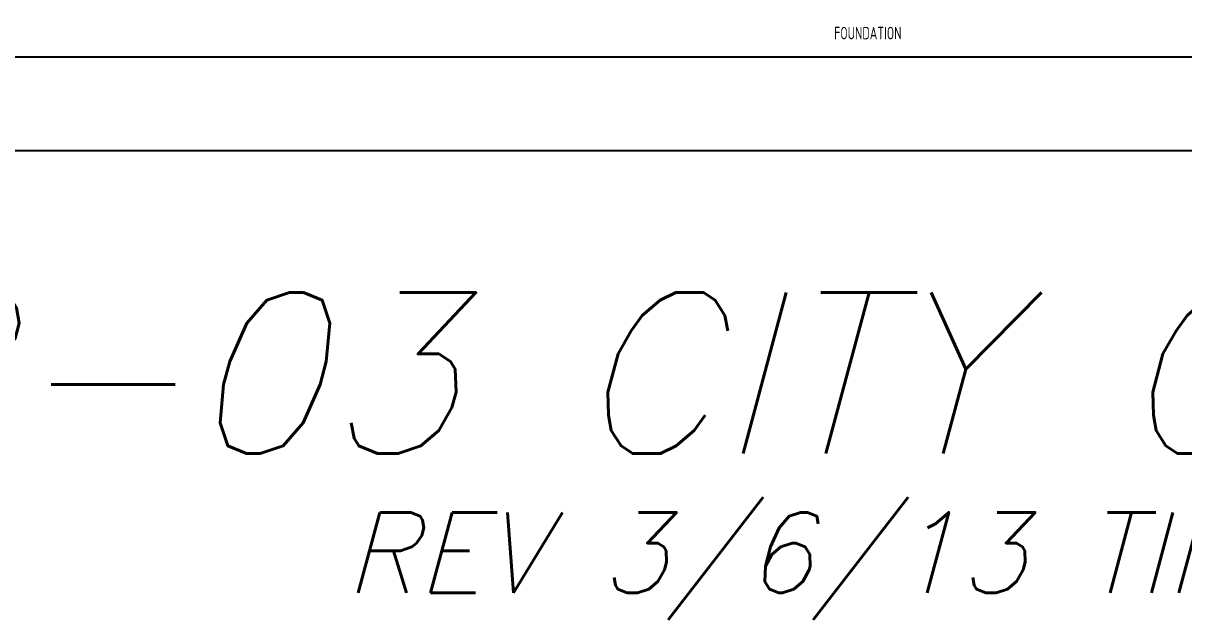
# Model space of a CAD drawing. Header units: inches. Extents: x 683 to 9753, y -6805 to 20230.
# Drawn here: x 6735 to 7255, y -6805 to -6538 of the extents above; entities that cross this region are included whole.
import ezdxf

# ---------------------------------------------------------------- set-up
doc = ezdxf.new("R2010")
doc.units = ezdxf.units.IN
doc.header["$LTSCALE"] = 48
doc.header["$MEASUREMENT"] = 0
doc.layers.get('Defpoints').update_dxf_attribs({"color": 251})
doc.layers.add('DPIS-TEXT', color=7, linetype='Continuous')
doc.styles.add('ARCHITXT', font='ARCHITXT.shx')
doc.styles.add('SIMPLEX', font='simplex.shx', dxfattribs={"oblique": 15, "height": 4})

msp = doc.modelspace()

# ---------------------------------------------------------------- linework, layer by layer
at = {"layer": 'Defpoints', "color": 251}
for points in [[(6392.72188, -5521.41948), (6392.72188, -6595.41948), (7952.72188, -6595.41948), (7952.72188, -5521.41948)], [(6392.72188, -5521.41948), (6392.72188, -6595.41948), (7952.72188, -6595.41948), (7952.72188, -5521.41948)], [(6428.72188, -5557.41948), (6428.72188, -6553.41948), (7892.72188, -6553.41948), (7892.72188, -5557.41948)]]:
    msp.add_lwpolyline(points, close=True, dxfattribs=at)

# ---------------------------------------------------------------- texts
at = {"style": 'ARCHITXT', "width": 0.8}
msp.add_text('FOUNDATION', height=5.6, dxfattribs=at).set_placement((7098.13382, -6545.66496))
at = {"layer": 'DPIS-TEXT', "color": 4, "style": 'SIMPLEX', "oblique": 15}
for s, height, p in [('FR-03 CITY OF HOU ', 72, (6606.87693, -6730.89561)), ('REV 3/6/13 TIM (DTH ONLY)', 36, (6879.02274, -6793.18119))]:
    msp.add_text(s, height=height, dxfattribs=at).set_placement(p)

doc.saveas('drawing.dxf')
